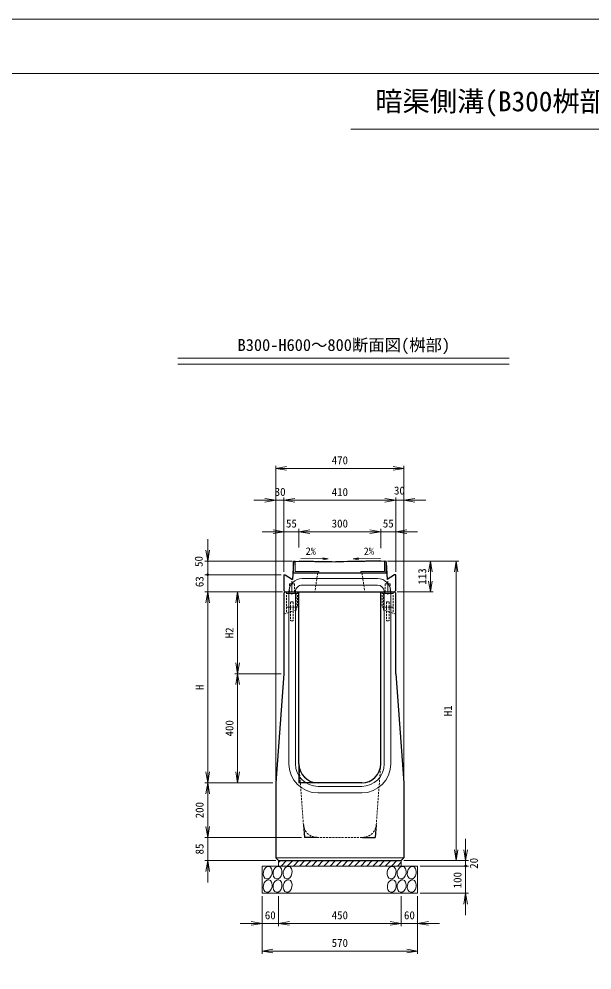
# Model space of a CAD drawing. Units: millimetres at full size, sheet at 1:20. Extents: x 0 to 8400, y 0 to 5940.
# Drawn here: x 2100 to 4200, y 2454 to 5940 of the extents above; entities that cross this region are included whole.
import ezdxf
from ezdxf.enums import TextEntityAlignment as Align

# ---------------------------------------------------------------- set-up
doc = ezdxf.new("R2010")
doc.units = ezdxf.units.MM
doc.header["$LTSCALE"] = 20
doc.linetypes.add('USER1', pattern=[0.5625, 0.375, -0.1875])
doc.linetypes.add('USER2', pattern=[3, 1.875, -0.375, 0.375, -0.375])
for name, color, linetype, lineweight in [('1', 7, 'Continuous', 9), ('_0-0_0', 2, 'Continuous', 25), ('ACC(細線）', 4, 'USER1', 13), ('CEN(細線）', 5, 'USER2', 13), ('CON2(細線）', 6, 'Continuous', 13), ('CON（太線）', 1, 'Continuous', 25), ('Defpoints_3', 7, 'Continuous', 25), ('DIM（細線）', 9, 'Continuous', 13), ('寸法線', 7, 'Continuous', 9), ('構造物-寸法', 7, 'Continuous', 9)]:
    doc.layers.add(name, color=color, linetype=linetype, lineweight=lineweight)
doc.styles.add('ＭＳ ゴシック', font='')
doc.styles.get('ＭＳ ゴシック').set_extended_font_data('MS Gothic')

# ---------------------------------------------------------------- blocks, each defined once
blk = doc.blocks.new('open_arrow')
at = {"color": 0, "linetype": 'Continuous', "lineweight": -2}
blk.add_lwpolyline([(7.5, 1.25), (0, 0), (7.5, -1.25)], dxfattribs=at)
blk = doc.blocks.new('filled_dot')
at = {"color": 0, "linetype": 'Continuous', "lineweight": -2, "const_width": 1.25}
blk.add_lwpolyline([(-0.625, 0, 1), (0.625, 0, 1)], format="xyb", close=True, dxfattribs=at)

msp = doc.modelspace()

# ---------------------------------------------------------------- linework, layer by layer
at = {"layer": '1'}
for p, q in [((2681.47, 4696.86), (3897.01, 4696.86)), ((2681.47, 4674.59), (3897.01, 4674.59))]:
    msp.add_line(p, q, dxfattribs=at)
at = {"layer": '_0-0_0'}
for p, q in [((3105.88, 3952.54), (3111.88, 3952.54)), ((3105.88, 3908.54), (3105.88, 3952.54)), ((3105.88, 3952.54), (3260.88, 3949.58)), ((3290.88, 3949.58), (3260.88, 3949.58)), ((3445.88, 3952.54), (3290.88, 3949.58)), ((3445.88, 3908.54), (3445.88, 3952.54)), ((3445.88, 3908.54), (3105.88, 3908.54))]:
    msp.add_line(p, q, dxfattribs=at)
at = {"layer": 'ACC(細線）'}
for p, q in [((3079.87, 3839.58), (3079.87, 3783.58)), ((3120.87, 3839.58), (3079.87, 3839.58)), ((3090.37, 3839.58), (3090.37, 3833.58)), ((3090.88, 3869.58), (3090.88, 3839.58)), ((3090.88, 3869.58), (3109.88, 3869.58)), ((3090.88, 3869.58), (3090.88, 3839.58)), ((3090.88, 3869.58), (3109.88, 3869.58)), ((3109.88, 3869.58), (3109.88, 3839.58)), ((3109.88, 3869.58), (3109.88, 3839.58)), ((3110.37, 3839.58), (3110.37, 3833.58)), ((3110.38, 3839.58), (3110.38, 3833.58)), ((3120.87, 3839.58), (3120.87, 3783.58)), ((3430.87, 3839.58), (3471.87, 3839.58)), ((3430.87, 3839.58), (3430.87, 3783.58)), ((3441.37, 3839.58), (3441.37, 3833.58)), ((3441.88, 3869.58), (3441.88, 3839.58)), ((3441.88, 3869.58), (3460.88, 3869.58)), ((3441.88, 3869.58), (3460.88, 3869.58)), ((3441.88, 3869.58), (3441.88, 3839.58)), ((3460.88, 3869.58), (3460.88, 3839.58)), ((3460.88, 3869.58), (3460.88, 3839.58)), ((3461.37, 3839.58), (3461.37, 3833.58)), ((3471.87, 3839.58), (3471.87, 3783.58)), ((3120.87, 3833.58), (3079.87, 3833.58)), ((3095.37, 3803.58), (3095.37, 3733.58)), ((3105.37, 3803.58), (3095.37, 3803.58)), ((3105.37, 3803.58), (3105.37, 3733.58)), ((3116.37, 3833.58), (3116.37, 3783.58)), ((3430.87, 3833.58), (3471.87, 3833.58)), ((3435.37, 3833.58), (3435.37, 3783.58)), ((3446.37, 3803.58), (3446.37, 3733.58)), ((3446.37, 3803.58), (3456.37, 3803.58)), ((3456.37, 3803.58), (3456.37, 3733.58)), ((3070.87, 3758.58), (3114.31, 3772.9)), ((3079.87, 3783.58), (3079.87, 3761.55)), ((3120.87, 3783.58), (3079.87, 3783.58)), ((3116.37, 3775.75), (3116.37, 3783.58)), ((3430.87, 3783.58), (3471.87, 3783.58)), ((3435.37, 3775.75), (3435.37, 3783.58)), ((3480.87, 3758.58), (3437.44, 3772.9)), ((3471.87, 3783.58), (3471.87, 3761.55)), ((3105.37, 3733.58), (3095.37, 3733.58)), ((3446.37, 3733.58), (3456.37, 3733.58))]:
    msp.add_line(p, q, dxfattribs=at)
for centre, start, end in [((3113.37, 3775.75), 288.24585, 0), ((3438.37, 3775.75), 180, 251.75415)]:
    msp.add_arc(centre, 3, start, end, dxfattribs=at)
at = {"layer": 'CEN(細線）'}
for p, q in [((3100.37, 3879.58), (3100.37, 3829.58)), ((3100.37, 3879.58), (3100.37, 3829.58)), ((3100.38, 3879.58), (3100.38, 3829.58)), ((3451.37, 3879.58), (3451.37, 3829.58)), ((3451.38, 3879.58), (3451.38, 3829.58))]:
    msp.add_line(p, q, dxfattribs=at)
at = {"layer": 'CON2(細線）'}
for p, q in [((3128.88, 3953.95), (3126.88, 3952.49)), ((3128.88, 3953.95), (3179.88, 3952.95)), ((3179.88, 3952.95), (3181.88, 3951.41)), ((3195.88, 3952.64), (3193.88, 3951.18)), ((3195.88, 3952.64), (3246.88, 3951.65)), ((3246.88, 3951.65), (3248.88, 3950.11)), ((3304.88, 3952.15), (3302.88, 3950.11)), ((3355.87, 3953.14), (3304.87, 3952.15)), ((3355.88, 3953.14), (3357.88, 3951.18)), ((3371.88, 3953.45), (3369.88, 3951.41)), ((3422.88, 3954.45), (3371.87, 3953.45)), ((3422.88, 3954.45), (3424.88, 3952.49)), ((3137.88, 3888.58), (3413.88, 3888.58)), ((3088.87, 3839.58), (3088.87, 3209.58)), ((3112.87, 3839.58), (3112.87, 3209.58)), ((3137.88, 3864.58), (3413.88, 3864.58)), ((3438.87, 3839.58), (3438.87, 3209.58)), ((3462.87, 3839.58), (3462.87, 3209.58)), ((3195.87, 3126.58), (3355.87, 3126.58)), ((3195.87, 3102.58), (3355.87, 3102.58)), ((3040.87, 2864.58), (3510.87, 2864.58))]:
    msp.add_line(p, q, dxfattribs=at)
at = {"layer": 'CON2(細線）', "linetype": 'USER1'}
for p, q in [((3194.53, 3908.54), (3184.53, 3839.58)), ((3357.23, 3908.54), (3367.23, 3839.58)), ((3142.44, 2985.89), (3125.87, 3209.58)), ((3409.3, 2985.89), (3425.87, 3209.58)), ((3192.31, 2939.58), (3359.44, 2939.58))]:
    msp.add_line(p, q, dxfattribs=at)
at = {"layer": 'CON2(細線）'}
for centre, radius, start, end in [((3137.88, 3839.58), 49, 90, 180.00009), ((3413.88, 3839.58), 49, 0, 90), ((3137.88, 3839.58), 25, 90, 180.00009), ((3413.88, 3839.58), 25, 0, 90), ((3195.87, 3209.58), 107, 180, 270), ((3195.87, 3209.58), 83, 180, 270), ((3355.87, 3209.58), 107, 270, 0), ((3355.87, 3209.58), 83, 270, 0)]:
    msp.add_arc(centre, radius, start, end, dxfattribs=at)
at = {"layer": 'CON2(細線）', "linetype": 'USER1'}
for centre, start, end in [((3192.31, 2989.58), 184.23639, 270), ((3359.44, 2989.58), 270, 355.76361)]:
    msp.add_arc(centre, 50, start, end, dxfattribs=at)
at = {"layer": 'CON（太線）'}
for p, q in [((3105.59, 3947.81), (3101.93, 3884.56)), ((3110.88, 3952.8), (3105.59, 3947.81)), ((3110.88, 3952.8), (3275.88, 3949.58)), ((3440.88, 3952.8), (3275.88, 3949.58)), ((3440.88, 3952.8), (3446.16, 3947.81)), ((3446.16, 3947.81), (3449.82, 3884.56)), ((3070.88, 3902.8), (3070.88, 3844.58)), ((3070.88, 3902.8), (3075.88, 3902.8)), ((3075.88, 3902.8), (3101.93, 3884.56)), ((3475.88, 3902.8), (3449.82, 3884.56)), ((3480.88, 3902.8), (3475.88, 3902.8)), ((3480.88, 3844.58), (3480.88, 3902.8)), ((3070.87, 3834.58), (3075.87, 3839.58)), ((3070.88, 3844.58), (3075.88, 3839.58)), ((3075.87, 3839.58), (3475.87, 3839.58)), ((3125.87, 3209.58), (3125.87, 3839.58)), ((3425.87, 3209.58), (3425.87, 3839.58)), ((3475.87, 3839.58), (3480.87, 3844.58)), ((3475.87, 3839.58), (3480.87, 3834.58)), ((3070.87, 3834.58), (3070.87, 3539.58)), ((3480.87, 3539.58), (3480.87, 3834.58)), ((3070.87, 3539.58), (3040.87, 3139.58)), ((3480.87, 3539.58), (3510.87, 3139.58)), ((3040.87, 3139.58), (3040.87, 2864.58)), ((3355.87, 3139.58), (3195.87, 3139.58)), ((3510.87, 3139.58), (3510.87, 2864.58)), ((3050.87, 2854.58), (3040.87, 2864.58)), ((3500.87, 2854.58), (3510.87, 2864.58)), ((3050.87, 2854.58), (3500.87, 2854.58))]:
    msp.add_line(p, q, dxfattribs=at)
for centre, start, end in [((3195.87, 3209.58), 180, 270), ((3355.87, 3209.58), 270, 0)]:
    msp.add_arc(centre, 70, start, end, dxfattribs=at)
at = {"layer": 'Defpoints_3'}
for p, q in [((3125.87, 3209.58), (3125.87, 3139.58)), ((3195.87, 3139.58), (3125.87, 3139.58)), ((3142.44, 2985.89), (3145.87, 2939.58)), ((3409.3, 2985.89), (3405.87, 2939.58)), ((3192.31, 2939.58), (3145.87, 2939.58)), ((3359.44, 2939.58), (3405.87, 2939.58))]:
    msp.add_line(p, q, dxfattribs=at)
at = {"layer": 'DIM（細線）'}
for p, q in [((3233.38, 3960.44), (3133.4, 3962.35)), ((3233.38, 3960.44), (3133.4, 3962.35)), ((3233.38, 3960.44), (3213.32, 3957.49)), ((3233.38, 3960.44), (3213.32, 3957.49)), ((3213.45, 3964.16), (3233.38, 3960.44)), ((3213.45, 3964.16), (3233.38, 3960.44)), ((3344.77, 3964.28), (3324.83, 3960.57)), ((3344.77, 3964.28), (3324.83, 3960.57)), ((3324.83, 3960.57), (3424.82, 3962.48)), ((3324.83, 3960.57), (3424.82, 3962.48)), ((3324.83, 3960.57), (3344.89, 3957.62)), ((3324.83, 3960.57), (3344.89, 3957.62))]:
    msp.add_line(p, q, dxfattribs=at)
at = {"layer": '寸法線'}
for p, q in [((3070.88, 3960.08), (3070.88, 4185.86)), ((3480.87, 3912.8), (3480.87, 4185.86)), ((3480.88, 3960.08), (3480.88, 4185.86)), ((3510.87, 3149.58), (3510.87, 4185.86)), ((3070.88, 4175.86), (3480.88, 4175.86)), ((3590.87, 4175.86), (3400.87, 4175.86)), ((2990.88, 4060.43), (3205.87, 4060.43)), ((3070.88, 3912.8), (3070.88, 4070.43)), ((3125.87, 4002.66), (3125.87, 4070.43)), ((3125.87, 4002.66), (3125.87, 4070.43)), ((3125.87, 4060.43), (3425.87, 4060.43)), ((3560.88, 4060.43), (3345.87, 4060.43)), ((3425.87, 4000.18), (3425.87, 4070.43)), ((3425.87, 4000.18), (3425.87, 4070.43)), ((3480.88, 3912.8), (3480.88, 4070.43)), ((3450.88, 3952.8), (3617.74, 3952.8)), ((3450.88, 3952.8), (3712.21, 3952.8)), ((3607.74, 3952.8), (3607.74, 3839.58)), ((3702.21, 2854.58), (3702.21, 3952.8)), ((3060.88, 3902.8), (2781.6, 3902.8)), ((2791.6, 3902.8), (2791.6, 3759.58)), ((3048.98, 3839.58), (2781.6, 3839.58)), ((3485.87, 3839.58), (3617.74, 3839.58)), ((3510.87, 2854.58), (3712.21, 2854.58))]:
    msp.add_line(p, q, dxfattribs=at)
at = {"layer": '構造物-寸法'}
for p, q in [((3316.16, 5535.79), (5163.72, 5535.79)), ((3040.87, 3962.8), (3040.87, 4302.29)), ((3040.87, 4292.29), (3510.87, 4292.29)), ((3510.87, 3962.8), (3510.87, 4302.29)), ((3040.87, 3149.58), (3040.87, 4185.86)), ((3070.88, 3912.8), (3070.88, 4185.86)), ((2960.87, 4175.86), (3150.88, 4175.86)), ((2791.6, 3902.8), (2791.6, 4032.8)), ((3100.88, 3952.8), (2781.6, 3952.8)), ((3105.88, 3908.54), (3105.88, 3948.08)), ((3111.88, 3914.54), (3111.88, 3952.43)), ((3439.88, 3914.54), (3439.88, 3952.43)), ((3445.88, 3908.54), (3445.88, 3952.54)), ((3105.88, 3908.54), (3199.38, 3908.54)), ((3111.88, 3914.54), (3199.38, 3914.54)), ((3199.38, 3908.54), (3199.38, 3914.54)), ((3352.38, 3908.54), (3352.38, 3914.54)), ((3352.38, 3914.54), (3439.88, 3914.54)), ((3352.38, 3908.54), (3445.88, 3908.54)), ((3060.88, 3902.8), (2781.6, 3902.8)), ((3065.87, 3839.58), (2781.6, 3839.58)), ((2791.6, 3839.58), (2791.6, 3139.58)), ((3065.88, 3839.58), (2891.14, 3839.58)), ((2901.14, 3839.58), (2901.14, 3539.58)), ((3060.87, 3539.58), (2891.14, 3539.58)), ((3030.87, 3539.58), (2891.14, 3539.58)), ((2901.14, 3539.58), (2901.14, 3139.58)), ((3030.87, 3139.58), (2781.6, 3139.58)), ((3030.87, 3139.58), (2781.6, 3139.58)), ((2791.6, 3139.58), (2791.6, 2939.58)), ((3030.87, 3139.58), (2891.14, 3139.58)), ((2791.6, 2774.58), (2791.6, 3019.58)), ((3135.87, 2939.58), (2781.6, 2939.58)), ((3030.87, 2939.58), (2781.6, 2939.58)), ((3736.99, 2934.58), (3736.99, 2754.58)), ((3040.87, 2854.58), (2781.6, 2854.58)), ((3050.87, 2834.58), (2990.87, 2834.58)), ((2990.87, 2834.58), (2990.87, 2734.58)), ((3050.87, 2854.58), (3050.87, 2834.58)), ((3050.87, 2847.38), (3058.08, 2854.58)), ((3500.87, 2834.58), (3050.87, 2834.58)), ((3060.53, 2834.58), (3080.53, 2854.58)), ((3082.98, 2834.58), (3102.98, 2854.58)), ((3105.43, 2834.58), (3125.43, 2854.58)), ((3127.88, 2834.58), (3147.88, 2854.58)), ((3150.33, 2834.58), (3170.33, 2854.58)), ((3172.78, 2834.58), (3192.78, 2854.58)), ((3195.23, 2834.58), (3215.23, 2854.58)), ((3217.68, 2834.58), (3237.68, 2854.58)), ((3240.13, 2834.58), (3260.13, 2854.58)), ((3262.58, 2834.58), (3272.24, 2844.24)), ((3272.24, 2844.24), (3282.58, 2854.58)), ((3285.03, 2834.58), (3305.03, 2854.58)), ((3307.48, 2834.58), (3327.48, 2854.58)), ((3329.93, 2834.58), (3349.93, 2854.58)), ((3352.38, 2834.58), (3372.38, 2854.58)), ((3374.84, 2834.58), (3394.83, 2854.58)), ((3397.29, 2834.58), (3417.29, 2854.58)), ((3419.74, 2834.58), (3439.74, 2854.58)), ((3442.19, 2834.58), (3462.19, 2854.58)), ((3464.64, 2834.58), (3484.64, 2854.58)), ((3487.09, 2834.58), (3500.87, 2848.37)), ((3500.87, 2854.58), (3500.87, 2834.58)), ((3560.87, 2834.58), (3500.87, 2834.58)), ((3510.87, 2854.58), (3746.99, 2854.58)), ((3560.87, 2734.58), (3560.87, 2834.58)), ((3570.87, 2834.58), (3746.99, 2834.58)), ((3570.87, 2834.58), (3746.99, 2834.58)), ((3736.99, 2834.58), (3736.99, 2654.58)), ((2990.87, 2734.58), (3050.87, 2734.58)), ((2990.87, 2724.58), (2990.87, 2614.26)), ((2990.87, 2724.58), (2990.87, 2512.97)), ((3500.87, 2734.58), (3050.87, 2734.58)), ((3050.87, 2724.58), (3050.87, 2614.26)), ((3050.87, 2724.58), (3050.87, 2614.26)), ((3500.87, 2734.58), (3560.87, 2734.58)), ((3500.87, 2724.58), (3500.87, 2614.26)), ((3500.87, 2724.58), (3500.87, 2614.26)), ((3560.87, 2724.58), (3560.87, 2614.26)), ((3560.87, 2724.58), (3560.87, 2512.97)), ((3570.87, 2734.58), (3746.99, 2734.58)), ((2910.87, 2624.26), (3130.87, 2624.26)), ((3050.87, 2624.26), (3500.87, 2624.26)), ((3420.87, 2624.26), (3640.87, 2624.26)), ((2990.87, 2522.97), (3560.87, 2522.97))]:
    msp.add_line(p, q, dxfattribs=at)
at = {"layer": '構造物-寸法', "color": 2}
msp.add_lwpolyline([(0, 5940), (0, 0), (8400, 0), (8400, 5940)], close=True, dxfattribs=at)
at = {"layer": '構造物-寸法'}
msp.add_lwpolyline([(200, 5740), (200, 200), (8200, 200), (8200, 5740)], close=True, dxfattribs=at)
for centre in [(3011.46, 2810.16), (3047.46, 2810.16), (3084.46, 2810.16), (3465.46, 2810.16), (3502.46, 2810.16), (3539.46, 2810.16), (3011.46, 2761.16), (3047.46, 2761.16), (3084.46, 2761.16), (3466.46, 2761.16), (3502.46, 2761.16), (3539.46, 2761.16)]:
    msp.add_ellipse(centre, major_axis=(-4.13, -22.89), ratio=0.698644, dxfattribs=at)

# ---------------------------------------------------------------- block references
at = {"layer": '寸法線', "xscale": 5.33, "yscale": 5.33}
for p in [(3070.88, 4175.86), (3510.87, 4175.86), (3125.87, 4060.43), (3125.87, 4060.43), (3480.88, 4060.43)]:
    msp.add_blockref('open_arrow', p, dxfattribs=at)
at = {"layer": '寸法線'}
for name, p, xscale, yscale, rotation in [('open_arrow', (3480.87, 4175.86), 5.33, 5.33, 180), ('open_arrow', (3480.88, 4175.86), 5.33, 5.33, 180), ('open_arrow', (3070.88, 4060.43), 5.33, 5.33, 180), ('open_arrow', (3425.87, 4060.43), 5.33, 5.33, 180), ('open_arrow', (3425.87, 4060.43), 5.33, 5.33, 180), ('open_arrow', (3607.74, 3952.8), 5.33, 5.33, 270), ('open_arrow', (3702.21, 3952.8), 5.33, 5.33, 270), ('filled_dot', (2791.6, 3902.8), 4, 4, 270), ('open_arrow', (3607.74, 3839.58), 5.33, 5.33, 90), ('open_arrow', (2791.6, 3839.58), 5.33, 5.33, 270), ('open_arrow', (3702.21, 2854.58), 5.33, 5.33, 90)]:
    msp.add_blockref(name, p, dxfattribs=dict(at, xscale=xscale, yscale=yscale, rotation=rotation))
at = {"layer": '構造物-寸法', "xscale": 5.33, "yscale": 5.33}
for p in [(3040.87, 4292.29), (3070.88, 4175.86), (3050.87, 2624.26), (3050.87, 2624.26), (3560.87, 2624.26), (2990.87, 2522.97)]:
    msp.add_blockref('open_arrow', p, dxfattribs=at)
at = {"layer": '構造物-寸法'}
for name, p, xscale, yscale, rotation in [('open_arrow', (3510.87, 4292.29), 5.33, 5.33, 180), ('open_arrow', (3040.87, 4175.86), 5.33, 5.33, 180), ('open_arrow', (2791.6, 3952.8), 5.33, 5.33, 90), ('filled_dot', (2791.6, 3902.8), 4, 4, 90), ('open_arrow', (2791.6, 3839.58), 5.33, 5.33, 270), ('open_arrow', (2901.14, 3839.58), 5.33, 5.33, 270), ('open_arrow', (2901.14, 3539.58), 5.33, 5.33, 90), ('open_arrow', (2901.14, 3539.58), 5.33, 5.33, 270), ('open_arrow', (2791.6, 3139.58), 5.33, 5.33, 90), ('open_arrow', (2901.14, 3139.58), 5.33, 5.33, 90), ('open_arrow', (2791.6, 3139.58), 5.33, 5.33, 270), ('open_arrow', (2791.6, 2939.58), 5.33, 5.33, 90), ('open_arrow', (2791.6, 2939.58), 5.33, 5.33, 90), ('open_arrow', (3736.99, 2854.58), 5.33, 5.33, 90), ('open_arrow', (2791.6, 2854.58), 5.33, 5.33, 270), ('filled_dot', (3736.99, 2834.58), 4, 4, 270), ('filled_dot', (3736.99, 2834.58), 4, 4, 270), ('open_arrow', (3736.99, 2734.58), 5.33, 5.33, 270), ('open_arrow', (2990.87, 2624.26), 5.33, 5.33, 180), ('open_arrow', (3500.87, 2624.26), 5.33, 5.33, 180), ('open_arrow', (3500.87, 2624.26), 5.33, 5.33, 180), ('open_arrow', (3560.87, 2522.97), 5.33, 5.33, 180)]:
    msp.add_blockref(name, p, dxfattribs=dict(at, xscale=xscale, yscale=yscale, rotation=rotation))

# ---------------------------------------------------------------- texts
at = {"layer": '寸法線', "style": 'ＭＳ ゴシック'}
for s, height, p in [('暗渠側溝(B300桝部)RGA-V 防草-皿型', 73.31, (3405.55, 5579.61)), ('B300-H600～800断面図(桝部)', 43.99, (2901.04, 4709.8))]:
    msp.add_text(s, height=height, dxfattribs=at).set_placement(p, align=Align.BOTTOM_LEFT)
for s, p in [('410', (3275.88, 4205.86)), ('30', (3494.34, 4211.4)), ('55', (3098.37, 4090.43)), ('300', (3275.87, 4090.43)), ('55', (3453.37, 4090.43))]:
    msp.add_text(s, height=29.33, dxfattribs=at).set_placement(p, align=Align.MIDDLE_CENTER)
for rotation, p in [(359, (3168.85, 3966.97)), (2, (3382.81, 3967.09))]:
    msp.add_text('2%', height=27.49, rotation=rotation, dxfattribs=at).set_placement(p, align=Align.BOTTOM_CENTER)
for s, p in [('113', (3577.74, 3896.19)), ('63', (2761.6, 3877.08)), ('H1', (3672.21, 3403.69))]:
    msp.add_text(s, height=29.33, rotation=90, dxfattribs=at).set_placement(p, align=Align.MIDDLE_CENTER)
at = {"layer": '構造物-寸法', "style": 'ＭＳ ゴシック'}
for s, p in [('470', (3275.87, 4322.29)), ('30', (3057.05, 4206.63)), ('60', (3020.87, 2654.26)), ('450', (3275.87, 2654.26)), ('60', (3530.87, 2654.26)), ('570', (3275.87, 2552.97))]:
    msp.add_text(s, height=29.33, dxfattribs=at).set_placement(p, align=Align.MIDDLE_CENTER)
for s, p in [('50', (2758.49, 3951.29)), ('H2', (2871.14, 3689.58)), ('H', (2761.6, 3489.58)), ('400', (2871.14, 3339.58)), ('200', (2761.6, 3039.58)), ('85', (2761.6, 2897.08)), ('20', (3766.99, 2844.58)), ('100', (3706.99, 2782.89))]:
    msp.add_text(s, height=29.33, rotation=90, dxfattribs=at).set_placement(p, align=Align.MIDDLE_CENTER)

doc.saveas('drawing.dxf')
